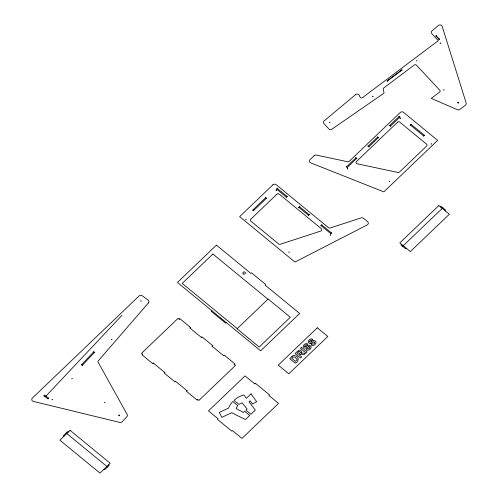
<?xml version="1.0" encoding="UTF-8"?>
<svg xmlns="http://www.w3.org/2000/svg" width="498" height="498" viewBox="0 0 498 498"><rect width="100%" height="100%" fill="white"/><g stroke="black" fill="none" stroke-linecap="round" stroke-linejoin="round"><path stroke-width="0.75" d="M301.141 353.231C302.66 351.762 300.506 349.372 298.763 350.318A3.137 2.764 -11.3 0 0 298.209 350.667A8.478 7.47 -11.3 0 0 297.511 351.258L295.127 353.536L300.599 358.037L301.695 356.991L299.416 355.118L299.69 354.856A3.847 3.386 -11.3 0 1 299.977 354.607L300.001 354.588A1.289 1.139 -11.3 0 1 300.773 354.302M300.039 352.895L299.921 353.026A8.124 7.159 -11.3 0 1 299.752 353.213L298.532 354.389L297.138 353.244L298.719 351.756M306.905 348.675C304.577 350.966 309.912 350.567 310.534 348.65C312.371 346.963 309.712 344.323 307.994 345.463A8.541 7.526 -11.3 0 0 306.942 346.01L306.787 346.091M311.835 343.956C309.507 346.216 314.78 345.867 315.421 343.981C317.419 342.232 314.45 339.568 312.9 340.75A8.541 7.526 -11.3 0 0 311.873 341.292L311.717 341.373M44.017 395.966L44.677 395.269M45.797 396.284L121.948 315.315M47.814 398.742L48.468 398.045M81.33 365.009L93.985 351.551M82.332 365.289L94.483 352.372M306.986 345.089C309.644 342.786 304.023 343.315 303.649 345.351C302.616 346.633 303.998 348.451 305.504 348.139A3.305 2.913 -11.3 0 0 306.644 347.741A7.987 7.04 -11.3 0 0 307.241 347.442L308.318 346.832M311.916 340.371C314.549 338.086 309.053 338.59 308.611 340.582C307.527 341.858 308.903 343.738 310.435 343.421M252.567 210.262L265.994 197.407M253.55 210.592L266.442 198.254M276.315 189.365L277.548 188.182M286.126 197.42L287.358 196.243M142.54 354.165L141.936 354.744L152.824 363.689L153.428 363.11M179.137 319.15L179.741 318.571L190.622 327.516L190.018 328.089M298.52 207.61L299.752 206.427M346.465 166.886L356.008 157.754M368.072 146.213L377.615 137.075M389.679 125.533L399.222 116.401M347.181 167.477L356.724 158.345M368.788 146.798L378.331 137.666M390.395 126.119L399.938 116.986M308.33 215.665L309.563 214.489M211.88 310.746L211.276 311.325L225.606 323.096L226.204 322.517M410.072 125.253L411.037 124.326M164.751 372.411L164.147 372.99L175.035 381.935L175.638 381.356M201.341 337.395L201.945 336.816L212.833 345.761L212.229 346.334M320.731 225.855L321.963 224.673M423.325 136.141L424.29 135.213M330.541 233.911L331.774 232.734M186.962 390.656L186.358 391.235L197.239 400.18L197.843 399.601M223.552 355.64L224.156 355.062L235.044 364.007L234.44 364.58M254.64 383.759L255.244 383.18L269.574 394.958L268.97 395.53L278.544 403.399L241.953 438.414L232.379 430.552L231.775 431.125L217.445 419.353L218.049 418.781L208.475 410.912L245.066 375.897L254.92 383.989M401.525 244.325L400.921 244.904L405.609 248.751L406.212 248.172M440.531 207L441.135 206.421L445.822 210.268L445.218 210.847M402.633 246.305L442.847 207.822M291.834 356.686L289.761 358.666L295.239 363.167C299.815 361.411 298.881 355.603 294.156 355.541A2.608 2.303 -11.3 0 0 292.849 355.902M292.693 357.508L291.772 358.373L295.414 361.367L296.484 360.334A3.884 3.424 -11.3 0 0 296.733 360.048L296.74 360.035A1.562 1.376 -11.3 0 0 297.032 359.326L295.158 357.172L293.229 357.091M435.725 36.13L436.435 35.595M438.863 39.491L439.572 38.962M386.977 81.056L402.042 69.739M387.363 80.919L401.824 70.05M311.567 341.466L311.493 341.51A10.452 9.213 -11.3 0 1 311.194 341.684L310.97 341.802A3.169 2.789 -11.3 0 1 310.528 342.002M306.637 346.185L306.563 346.228A10.452 9.213 -11.3 0 1 306.264 346.403L305.984 346.552A3.169 2.789 -11.3 0 1 305.591 346.72M311.586 343.041L311.624 343.022A7.987 7.04 -11.3 0 0 312.171 342.724L313.248 342.114A1.276 1.121 -11.3 0 1 313.672 341.958M301.128 354.339L304.085 354.7L305.367 353.474L302.722 353.088A5.708 5.03 -11.3 0 0 302.417 353.07L302.249 353.063A3.281 2.895 -11.3 0 0 301.147 353.244M93.73 351.825L94.776 352.584M81.579 364.741L82.624 365.501M44.397 395.07L48.76 398.257M43.743 395.767L48.101 398.96M410.763 124.102L424.564 135.444M410.34 124.992L423.593 135.886M398.942 116.171L400.211 117.217M389.399 125.303L390.669 126.349M377.341 136.85L378.605 137.89M367.792 145.982L369.062 147.022M355.734 157.53L356.998 158.569M346.185 166.662L347.455 167.702M277.28 188.437L287.091 196.498M299.485 206.682L309.295 214.744M321.696 224.928L331.506 232.989M276.583 189.103L286.394 197.164M298.788 207.349L308.598 215.41M320.998 225.594L330.809 233.655M265.727 197.662L266.723 198.478M252.835 210L253.824 210.816M268.148 299.043L290.328 317.27L259.234 347.025L237.048 328.805M179.411 319.374L178.11 318.303L141.513 353.325L142.82 354.395M189.744 327.865L201.622 337.619M211.955 346.11L223.826 355.865M234.16 364.355L235.467 365.426L198.87 400.448L197.569 399.371M153.154 362.88L165.025 372.641M175.358 381.126L187.236 390.886M68.45 431.953L67.834 431.442L63.277 435.806L63.893 436.316M108.545 464.889L109.168 465.4L104.611 469.763L103.989 469.253M66.172 433.036L107.506 466.993M309.812 341.939L309.638 341.547A1.656 1.457 -11.3 0 1 311.991 340.227M304.844 346.627L304.708 346.272A1.656 1.457 -11.3 0 1 307.054 344.946M436.13 35.825L439.267 39.186M436.024 35.9L439.168 39.267M401.743 69.963L402.067 70.311M387.276 80.832L387.6 81.174M291.859 356.699A4.999 4.401 -11.3 0 1 292.836 355.883M298.763 351.719A0.984 0.865 -11.3 0 1 300.244 352.677M309.775 347.087A1.768 1.556 -11.3 0 1 306.98 348.588M309.588 347.106A0.847 0.747 -11.3 0 0 309.37 346.813A0.722 0.635 -11.3 0 0 308.941 346.645M308.33 346.851A1.276 1.121 -11.3 0 1 308.741 346.676M305.23 346.789A0.797 0.697 -11.3 0 1 304.851 346.701M314.705 342.363A1.768 1.556 -11.3 0 1 311.91 343.863M314.518 342.387A0.847 0.747 -11.3 0 0 314.306 342.095A0.722 0.635 -11.3 0 0 313.871 341.927M311.574 343.022A3.305 2.913 -11.3 0 1 310.441 343.439M310.161 342.07A0.797 0.697 -11.3 0 1 309.781 341.983M329.626 122.576L330.031 122.57L329.632 122.545M372.765 96.431L373.17 96.425L372.772 96.407M440.157 43.158L440.562 43.139L440.157 43.158M443.755 89.908L444.16 89.92L443.762 89.87M457.73 102.7C458.988 104.393 458.982 100.957 457.73 102.7M416.689 60.874L417.094 60.874L416.689 60.849M245.8 219.506L246.199 219.506L245.8 219.481M276.091 190.516L276.496 190.529L276.104 190.473M288.902 252.125L289.301 252.113L288.902 252.113M330.286 235.031L330.684 235.025L330.286 235.031M347.343 168.816L347.747 168.803L347.343 168.816M389.187 181.284L389.585 181.278L389.187 181.272M400.062 118.362L400.467 118.35L400.068 118.35M431.206 143.947L431.604 143.947L431.206 143.916M104.648 402.695L105.053 402.708L104.655 402.67M111.664 339.505L112.069 339.499L111.664 339.493M52.091 399.701L52.489 399.701L52.091 399.689M71.899 378.741L72.297 378.766L71.905 378.704M118.711 415.4C119.918 417.1 120.055 413.707 118.723 415.326M140.853 301.004L141.251 301.029L140.859 300.966M237.683 405.528L236.133 408.547L243.435 412.475L244.68 411.28L249.747 415.438L245.396 419.596L231.663 412.705L221.815 417.368L219.251 412.45L228.57 408.067A22.491 19.82 -11.3 0 1 232.796 401.513L237.683 405.528M148.435 302.89L98.343 360.782A1.544 1.363 -11.3 0 0 98.156 362.239L127.183 414.517A2.316 2.042 -11.3 0 1 126.841 416.77L122.197 421.713A2.316 2.042 -11.3 0 1 119.744 422.422L33.335 401.394A2.316 2.042 -11.3 0 1 32.395 398.051L139.042 295.993A2.316 2.042 -11.3 0 1 142.21 295.737L148.149 300.076A2.316 2.042 -11.3 0 1 148.435 302.89M272.873 184.845L239.663 216.63L294.965 262.066L367.101 224.99A2.316 2.042 -11.3 0 0 367.63 221.685L363.459 218.261A2.316 2.042 -11.3 0 0 361.15 217.875L330.118 228.003A1.544 1.363 -11.3 0 1 328.58 227.748L276.135 184.665A2.316 2.042 -11.3 0 0 272.873 184.845M216.437 245.122L177.431 282.447L260.653 350.816L299.659 313.485L265.21 285.192L265.814 284.613L251.49 272.842L250.886 273.421L216.437 245.122M314.107 155.725L310.055 159.609A2.316 2.042 -11.3 0 0 310.684 162.852L383.84 191.867L437.649 140.374L403.505 112.324A2.316 2.042 -11.3 0 0 400.243 112.504L349.223 161.327A1.544 1.363 -11.3 0 1 347.691 161.757L316.404 155.09A2.316 2.042 -11.3 0 0 314.107 155.725M212.907 254.017L182.212 283.393L237.253 328.612L267.949 299.236L212.907 254.017M276.963 194.164L250.824 219.182A1.544 1.363 -11.3 0 0 250.849 221.112L278.731 244.014A1.544 1.363 -11.3 0 0 280.268 244.275L320.774 231.053A1.544 1.363 -11.3 0 0 321.378 228.744L279.135 194.046A1.544 1.363 -11.3 0 0 276.963 194.164M70.131 430.347L59.872 440.164L99.967 473.1L110.22 463.289L70.131 430.347M397.535 122.203L356.444 161.526A1.544 1.363 -11.3 0 0 357.116 163.767L397.958 172.47A1.544 1.363 -11.3 0 0 399.489 172.04L426.612 146.088A1.544 1.363 -11.3 0 0 426.581 144.152L399.713 122.078A1.544 1.363 -11.3 0 0 397.535 122.203M438.813 205.581L399.807 242.912L410.346 251.571L449.352 214.24L438.813 205.581M317.282 327.796L278.276 365.127L288.821 373.786L327.827 336.455L317.282 327.796M250.998 393.85L246.386 398.263L243.902 394.914A22.491 19.82 -11.3 0 0 233.985 400.348L238.897 404.376L242.096 402.838L247.083 408.983L245.888 410.122L250.948 414.28L255.3 410.122L249.062 401.824L250.145 400.784L252.467 404.021L256.632 401.724L250.998 393.85M301.545 347.392L300.456 348.438L305.928 352.933L307.023 351.887L301.545 347.392M355.603 94.62L324.204 120.833A2.297 2.023 -11.3 0 0 323.937 123.629L328.842 128.889A2.297 2.023 -11.3 0 0 331.979 129.131L384.07 93.114L383.267 89.254A1.562 1.376 -11.3 0 1 383.827 87.897L414.249 65.033A1.562 1.376 -11.3 0 1 416.44 65.163L439.796 90.219A1.562 1.376 -11.3 0 1 439.547 92.174L431.274 98.386L457.357 109.722A2.297 2.023 -11.3 0 0 459.866 109.411L465.4 105.252A2.297 2.023 -11.3 0 0 466.178 103.092L442.162 26.301A2.297 2.023 -11.3 0 0 438.433 25.485L432.04 30.82A2.297 2.023 -11.3 0 0 431.772 33.615L438.333 40.655L362.5 97.633A1.562 1.376 -11.3 0 1 360.073 97.141L359.263 95.267A2.297 2.023 -11.3 0 0 355.603 94.62M243.696 274.062A1.257 1.108 -11.3 0 0 245.377 272.78A1.257 1.108 -11.3 0 0 243.36 272.176A1.257 1.108 -11.3 0 0 243.696 274.062"/></g></svg>
